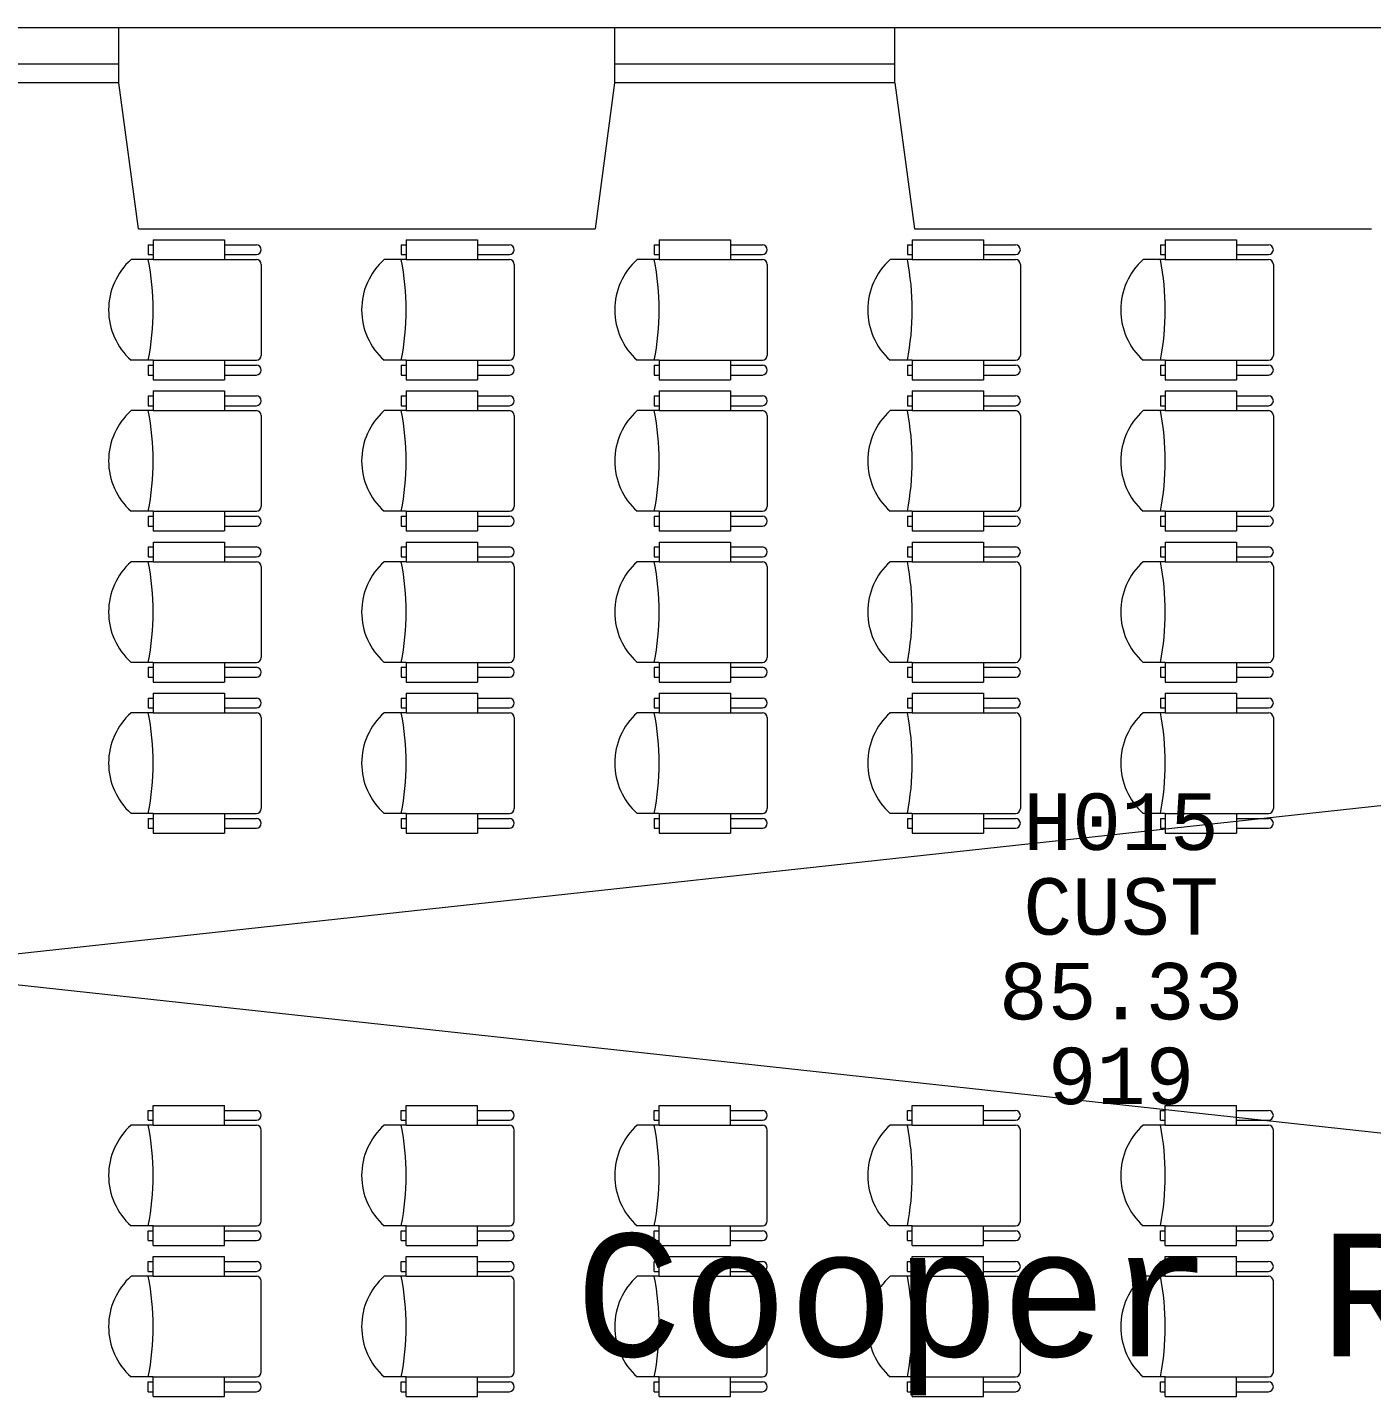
# Model space of a CAD drawing. Extents: x 0 to 84000, y 0 to 59400.
# Drawn here: x 25644 to 31116, y 37863 to 43437 of the extents above; entities that cross this region are included whole.
import ezdxf
from ezdxf.enums import TextEntityAlignment as Align

# ---------------------------------------------------------------- set-up
doc = ezdxf.new("R2010")
doc.units = 0
doc.header["$MEASUREMENT"] = 0
doc.layers.get('0').update_dxf_attribs({"linetype": 'CONTINUOUS', "lineweight": 0})
for name, color, linetype, lineweight in [('001BUILDING', 7, 'CONTINUOUS', 0), ('725furniture', 4, 'CONTINUOUS', 0), ('RM$TXT', 7, 'CONTINUOUS', 0)]:
    doc.layers.add(name, color=color, linetype=linetype, lineweight=lineweight)
doc.styles.add('MONOTXT', font='monotxt.shx')

# ---------------------------------------------------------------- blocks, each defined once
blk = doc.blocks.new('justhh00furn')
at = {"layer": '725furniture', "linetype": 'ByBlock', "lineweight": 0}
for p, q in [((15046.5, 15062.2), (15046.5, 14982.2)), ((15046.5, 15062.2), (15336.5, 15062.2)), ((15336.5, 15062.2), (15336.5, 14982.2)), ((16076.5, 15062.2), (16076.5, 14982.2)), ((16076.5, 15062.2), (16366.5, 15062.2)), ((16366.5, 15062.2), (16366.5, 14982.2)), ((17106.5, 15062.2), (17106.5, 14982.2)), ((17106.5, 15062.2), (17396.5, 15062.2)), ((17396.5, 15062.2), (17396.5, 14982.2)), ((18136.5, 15062.2), (18136.5, 14982.2)), ((18136.5, 15062.2), (18426.5, 15062.2)), ((18426.5, 15062.2), (18426.5, 14982.2)), ((19166.5, 15062.2), (19166.5, 14982.2)), ((19166.5, 15062.2), (19456.5, 15062.2)), ((19456.5, 15062.2), (19456.5, 14982.2)), ((15026.5, 15042.2), (15026.5, 15002.2)), ((15026.5, 15042.2), (15046.5, 15042.2)), ((15026.5, 15002.2), (15046.5, 15002.2)), ((15336.5, 15042.2), (15466.5, 15042.2)), ((15336.5, 15002.2), (15466.5, 15002.2)), ((16056.5, 15042.2), (16056.5, 15002.2)), ((16056.5, 15042.2), (16076.5, 15042.2)), ((16056.5, 15002.2), (16076.5, 15002.2)), ((16366.5, 15042.2), (16496.5, 15042.2)), ((16366.5, 15002.2), (16496.5, 15002.2)), ((17086.5, 15042.2), (17086.5, 15002.2)), ((17086.5, 15042.2), (17106.5, 15042.2)), ((17086.5, 15002.2), (17106.5, 15002.2)), ((17396.5, 15042.2), (17526.5, 15042.2)), ((17396.5, 15002.2), (17526.5, 15002.2)), ((18116.5, 15042.2), (18116.5, 15002.2)), ((18116.5, 15042.2), (18136.5, 15042.2)), ((18116.5, 15002.2), (18136.5, 15002.2)), ((18426.5, 15042.2), (18556.5, 15042.2)), ((18426.5, 15002.2), (18556.5, 15002.2)), ((19146.5, 15042.2), (19146.5, 15002.2)), ((19146.5, 15042.2), (19166.5, 15042.2)), ((19146.5, 15002.2), (19166.5, 15002.2)), ((19456.5, 15042.2), (19586.5, 15042.2)), ((19456.5, 15002.2), (19586.5, 15002.2)), ((15046.5, 14982.2), (14956.5, 14982.2)), ((15046.5, 14982.2), (15466.5, 14982.2)), ((15486.5, 14962.2), (15486.5, 14592.2)), ((16076.5, 14982.2), (15986.5, 14982.2)), ((16076.5, 14982.2), (16496.5, 14982.2)), ((16516.5, 14962.2), (16516.5, 14592.2)), ((17106.5, 14982.2), (17016.5, 14982.2)), ((17106.5, 14982.2), (17526.5, 14982.2)), ((17546.5, 14962.2), (17546.5, 14592.2)), ((18136.5, 14982.2), (18046.5, 14982.2)), ((18136.5, 14982.2), (18556.5, 14982.2)), ((18576.5, 14962.2), (18576.5, 14592.2)), ((19166.5, 14982.2), (19076.5, 14982.2)), ((19166.5, 14982.2), (19586.5, 14982.2)), ((19606.5, 14962.2), (19606.5, 14592.2)), ((15046.5, 14572.2), (14956.5, 14572.2)), ((15026.5, 14552.2), (15026.5, 14512.2)), ((15026.5, 14552.2), (15046.5, 14552.2)), ((15046.5, 14572.2), (15046.5, 14492.2)), ((15046.5, 14572.2), (15466.5, 14572.2)), ((15336.5, 14572.2), (15336.5, 14492.2)), ((15336.5, 14552.2), (15466.5, 14552.2)), ((16076.5, 14572.2), (15986.5, 14572.2)), ((16056.5, 14552.2), (16056.5, 14512.2)), ((16056.5, 14552.2), (16076.5, 14552.2)), ((16076.5, 14572.2), (16076.5, 14492.2)), ((16076.5, 14572.2), (16496.5, 14572.2)), ((16366.5, 14572.2), (16366.5, 14492.2)), ((16366.5, 14552.2), (16496.5, 14552.2)), ((17106.5, 14572.2), (17016.5, 14572.2)), ((17086.5, 14552.2), (17086.5, 14512.2)), ((17086.5, 14552.2), (17106.5, 14552.2)), ((17106.5, 14572.2), (17106.5, 14492.2)), ((17106.5, 14572.2), (17526.5, 14572.2)), ((17396.5, 14572.2), (17396.5, 14492.2)), ((17396.5, 14552.2), (17526.5, 14552.2)), ((18136.5, 14572.2), (18046.5, 14572.2)), ((18116.5, 14552.2), (18116.5, 14512.2)), ((18116.5, 14552.2), (18136.5, 14552.2)), ((18136.5, 14572.2), (18136.5, 14492.2)), ((18136.5, 14572.2), (18556.5, 14572.2)), ((18426.5, 14572.2), (18426.5, 14492.2)), ((18426.5, 14552.2), (18556.5, 14552.2)), ((19166.5, 14572.2), (19076.5, 14572.2)), ((19146.5, 14552.2), (19146.5, 14512.2)), ((19146.5, 14552.2), (19166.5, 14552.2)), ((19166.5, 14572.2), (19166.5, 14492.2)), ((19166.5, 14572.2), (19586.5, 14572.2)), ((19456.5, 14572.2), (19456.5, 14492.2)), ((19456.5, 14552.2), (19586.5, 14552.2)), ((15026.5, 14512.2), (15046.5, 14512.2)), ((15336.5, 14512.2), (15466.5, 14512.2)), ((16056.5, 14512.2), (16076.5, 14512.2)), ((16366.5, 14512.2), (16496.5, 14512.2)), ((17086.5, 14512.2), (17106.5, 14512.2)), ((17396.5, 14512.2), (17526.5, 14512.2)), ((18116.5, 14512.2), (18136.5, 14512.2)), ((18426.5, 14512.2), (18556.5, 14512.2)), ((19146.5, 14512.2), (19166.5, 14512.2)), ((19456.5, 14512.2), (19586.5, 14512.2)), ((15046.5, 14492.2), (15336.5, 14492.2)), ((15046.5, 14447.2), (15046.5, 14367.2)), ((15046.5, 14447.2), (15336.5, 14447.2)), ((15336.5, 14447.2), (15336.5, 14367.2)), ((16076.5, 14492.2), (16366.5, 14492.2)), ((16076.5, 14447.2), (16076.5, 14367.2)), ((16076.5, 14447.2), (16366.5, 14447.2)), ((16366.5, 14447.2), (16366.5, 14367.2)), ((17106.5, 14492.2), (17396.5, 14492.2)), ((17106.5, 14447.2), (17106.5, 14367.2)), ((17106.5, 14447.2), (17396.5, 14447.2)), ((17396.5, 14447.2), (17396.5, 14367.2)), ((18136.5, 14492.2), (18426.5, 14492.2)), ((18136.5, 14447.2), (18136.5, 14367.2)), ((18136.5, 14447.2), (18426.5, 14447.2)), ((18426.5, 14447.2), (18426.5, 14367.2)), ((19166.5, 14492.2), (19456.5, 14492.2)), ((19166.5, 14447.2), (19166.5, 14367.2)), ((19166.5, 14447.2), (19456.5, 14447.2)), ((19456.5, 14447.2), (19456.5, 14367.2)), ((15026.5, 14427.2), (15026.5, 14387.2)), ((15026.5, 14427.2), (15046.5, 14427.2)), ((15026.5, 14387.2), (15046.5, 14387.2)), ((15336.5, 14427.2), (15466.5, 14427.2)), ((15336.5, 14387.2), (15466.5, 14387.2)), ((16056.5, 14427.2), (16056.5, 14387.2)), ((16056.5, 14427.2), (16076.5, 14427.2)), ((16056.5, 14387.2), (16076.5, 14387.2)), ((16366.5, 14427.2), (16496.5, 14427.2)), ((16366.5, 14387.2), (16496.5, 14387.2)), ((17086.5, 14427.2), (17086.5, 14387.2)), ((17086.5, 14427.2), (17106.5, 14427.2)), ((17086.5, 14387.2), (17106.5, 14387.2)), ((17396.5, 14427.2), (17526.5, 14427.2)), ((17396.5, 14387.2), (17526.5, 14387.2)), ((18116.5, 14427.2), (18116.5, 14387.2)), ((18116.5, 14427.2), (18136.5, 14427.2)), ((18116.5, 14387.2), (18136.5, 14387.2)), ((18426.5, 14427.2), (18556.5, 14427.2)), ((18426.5, 14387.2), (18556.5, 14387.2)), ((19146.5, 14427.2), (19146.5, 14387.2)), ((19146.5, 14427.2), (19166.5, 14427.2)), ((19146.5, 14387.2), (19166.5, 14387.2)), ((19456.5, 14427.2), (19586.5, 14427.2)), ((19456.5, 14387.2), (19586.5, 14387.2)), ((15046.5, 14367.2), (14956.5, 14367.2)), ((15046.5, 14367.2), (15466.5, 14367.2)), ((15486.5, 14347.2), (15486.5, 13977.2)), ((16076.5, 14367.2), (15986.5, 14367.2)), ((16076.5, 14367.2), (16496.5, 14367.2)), ((16516.5, 14347.2), (16516.5, 13977.2)), ((17106.5, 14367.2), (17016.5, 14367.2)), ((17106.5, 14367.2), (17526.5, 14367.2)), ((17546.5, 14347.2), (17546.5, 13977.2)), ((18136.5, 14367.2), (18046.5, 14367.2)), ((18136.5, 14367.2), (18556.5, 14367.2)), ((18576.5, 14347.2), (18576.5, 13977.2)), ((19166.5, 14367.2), (19076.5, 14367.2)), ((19166.5, 14367.2), (19586.5, 14367.2)), ((19606.5, 14347.2), (19606.5, 13977.2)), ((15046.5, 13957.2), (14956.5, 13957.2)), ((15026.5, 13937.2), (15026.5, 13897.2)), ((15026.5, 13937.2), (15046.5, 13937.2)), ((15046.5, 13957.2), (15046.5, 13877.2)), ((15046.5, 13957.2), (15466.5, 13957.2)), ((15336.5, 13957.2), (15336.5, 13877.2)), ((15336.5, 13937.2), (15466.5, 13937.2)), ((16076.5, 13957.2), (15986.5, 13957.2)), ((16056.5, 13937.2), (16056.5, 13897.2)), ((16056.5, 13937.2), (16076.5, 13937.2)), ((16076.5, 13957.2), (16076.5, 13877.2)), ((16076.5, 13957.2), (16496.5, 13957.2)), ((16366.5, 13957.2), (16366.5, 13877.2)), ((16366.5, 13937.2), (16496.5, 13937.2)), ((17106.5, 13957.2), (17016.5, 13957.2)), ((17086.5, 13937.2), (17086.5, 13897.2)), ((17086.5, 13937.2), (17106.5, 13937.2)), ((17106.5, 13957.2), (17106.5, 13877.2)), ((17106.5, 13957.2), (17526.5, 13957.2)), ((17396.5, 13957.2), (17396.5, 13877.2)), ((17396.5, 13937.2), (17526.5, 13937.2)), ((18136.5, 13957.2), (18046.5, 13957.2)), ((18116.5, 13937.2), (18116.5, 13897.2)), ((18116.5, 13937.2), (18136.5, 13937.2)), ((18136.5, 13957.2), (18136.5, 13877.2)), ((18136.5, 13957.2), (18556.5, 13957.2)), ((18426.5, 13957.2), (18426.5, 13877.2)), ((18426.5, 13937.2), (18556.5, 13937.2)), ((19166.5, 13957.2), (19076.5, 13957.2)), ((19146.5, 13937.2), (19146.5, 13897.2)), ((19146.5, 13937.2), (19166.5, 13937.2)), ((19166.5, 13957.2), (19166.5, 13877.2)), ((19166.5, 13957.2), (19586.5, 13957.2)), ((19456.5, 13957.2), (19456.5, 13877.2)), ((19456.5, 13937.2), (19586.5, 13937.2)), ((15026.5, 13897.2), (15046.5, 13897.2)), ((15336.5, 13897.2), (15466.5, 13897.2)), ((16056.5, 13897.2), (16076.5, 13897.2)), ((16366.5, 13897.2), (16496.5, 13897.2)), ((17086.5, 13897.2), (17106.5, 13897.2)), ((17396.5, 13897.2), (17526.5, 13897.2)), ((18116.5, 13897.2), (18136.5, 13897.2)), ((18426.5, 13897.2), (18556.5, 13897.2)), ((19146.5, 13897.2), (19166.5, 13897.2)), ((19456.5, 13897.2), (19586.5, 13897.2)), ((15046.5, 13877.2), (15336.5, 13877.2)), ((15046.5, 13832.2), (15046.5, 13752.2)), ((15046.5, 13832.2), (15336.5, 13832.2)), ((15336.5, 13832.2), (15336.5, 13752.2)), ((16076.5, 13877.2), (16366.5, 13877.2)), ((16076.5, 13832.2), (16076.5, 13752.2)), ((16076.5, 13832.2), (16366.5, 13832.2)), ((16366.5, 13832.2), (16366.5, 13752.2)), ((17106.5, 13877.2), (17396.5, 13877.2)), ((17106.5, 13832.2), (17106.5, 13752.2)), ((17106.5, 13832.2), (17396.5, 13832.2)), ((17396.5, 13832.2), (17396.5, 13752.2)), ((18136.5, 13877.2), (18426.5, 13877.2)), ((18136.5, 13832.2), (18136.5, 13752.2)), ((18136.5, 13832.2), (18426.5, 13832.2)), ((18426.5, 13832.2), (18426.5, 13752.2)), ((19166.5, 13877.2), (19456.5, 13877.2)), ((19166.5, 13832.2), (19166.5, 13752.2)), ((19166.5, 13832.2), (19456.5, 13832.2)), ((19456.5, 13832.2), (19456.5, 13752.2)), ((15026.5, 13812.2), (15026.5, 13772.2)), ((15026.5, 13812.2), (15046.5, 13812.2)), ((15026.5, 13772.2), (15046.5, 13772.2)), ((15336.5, 13812.2), (15466.5, 13812.2)), ((15336.5, 13772.2), (15466.5, 13772.2)), ((16056.5, 13812.2), (16056.5, 13772.2)), ((16056.5, 13812.2), (16076.5, 13812.2)), ((16056.5, 13772.2), (16076.5, 13772.2)), ((16366.5, 13812.2), (16496.5, 13812.2)), ((16366.5, 13772.2), (16496.5, 13772.2)), ((17086.5, 13812.2), (17086.5, 13772.2)), ((17086.5, 13812.2), (17106.5, 13812.2)), ((17086.5, 13772.2), (17106.5, 13772.2)), ((17396.5, 13812.2), (17526.5, 13812.2)), ((17396.5, 13772.2), (17526.5, 13772.2)), ((18116.5, 13812.2), (18116.5, 13772.2)), ((18116.5, 13812.2), (18136.5, 13812.2)), ((18116.5, 13772.2), (18136.5, 13772.2)), ((18426.5, 13812.2), (18556.5, 13812.2)), ((18426.5, 13772.2), (18556.5, 13772.2)), ((19146.5, 13812.2), (19146.5, 13772.2)), ((19146.5, 13812.2), (19166.5, 13812.2)), ((19146.5, 13772.2), (19166.5, 13772.2)), ((19456.5, 13812.2), (19586.5, 13812.2)), ((19456.5, 13772.2), (19586.5, 13772.2)), ((15046.5, 13752.2), (14956.5, 13752.2)), ((15046.5, 13752.2), (15466.5, 13752.2)), ((15486.5, 13732.2), (15486.5, 13362.2)), ((16076.5, 13752.2), (15986.5, 13752.2)), ((16076.5, 13752.2), (16496.5, 13752.2)), ((16516.5, 13732.2), (16516.5, 13362.2)), ((17106.5, 13752.2), (17016.5, 13752.2)), ((17106.5, 13752.2), (17526.5, 13752.2)), ((17546.5, 13732.2), (17546.5, 13362.2)), ((18136.5, 13752.2), (18046.5, 13752.2)), ((18136.5, 13752.2), (18556.5, 13752.2)), ((18576.5, 13732.2), (18576.5, 13362.2)), ((19166.5, 13752.2), (19076.5, 13752.2)), ((19166.5, 13752.2), (19586.5, 13752.2)), ((19606.5, 13732.2), (19606.5, 13362.2)), ((15046.5, 13342.2), (14956.5, 13342.2)), ((15046.5, 13342.2), (15046.5, 13262.2)), ((15046.5, 13342.2), (15466.5, 13342.2)), ((15336.5, 13342.2), (15336.5, 13262.2)), ((16076.5, 13342.2), (15986.5, 13342.2)), ((16076.5, 13342.2), (16076.5, 13262.2)), ((16076.5, 13342.2), (16496.5, 13342.2)), ((16366.5, 13342.2), (16366.5, 13262.2)), ((17106.5, 13342.2), (17016.5, 13342.2)), ((17106.5, 13342.2), (17106.5, 13262.2)), ((17106.5, 13342.2), (17526.5, 13342.2)), ((17396.5, 13342.2), (17396.5, 13262.2)), ((18136.5, 13342.2), (18046.5, 13342.2)), ((18136.5, 13342.2), (18136.5, 13262.2)), ((18136.5, 13342.2), (18556.5, 13342.2)), ((18426.5, 13342.2), (18426.5, 13262.2)), ((19166.5, 13342.2), (19076.5, 13342.2)), ((19166.5, 13342.2), (19166.5, 13262.2)), ((19166.5, 13342.2), (19586.5, 13342.2)), ((19456.5, 13342.2), (19456.5, 13262.2)), ((15026.5, 13322.2), (15026.5, 13282.2)), ((15026.5, 13322.2), (15046.5, 13322.2)), ((15026.5, 13282.2), (15046.5, 13282.2)), ((15336.5, 13322.2), (15466.5, 13322.2)), ((15336.5, 13282.2), (15466.5, 13282.2)), ((16056.5, 13322.2), (16056.5, 13282.2)), ((16056.5, 13322.2), (16076.5, 13322.2)), ((16056.5, 13282.2), (16076.5, 13282.2)), ((16366.5, 13322.2), (16496.5, 13322.2)), ((16366.5, 13282.2), (16496.5, 13282.2)), ((17086.5, 13322.2), (17086.5, 13282.2)), ((17086.5, 13322.2), (17106.5, 13322.2)), ((17086.5, 13282.2), (17106.5, 13282.2)), ((17396.5, 13322.2), (17526.5, 13322.2)), ((17396.5, 13282.2), (17526.5, 13282.2)), ((18116.5, 13322.2), (18116.5, 13282.2)), ((18116.5, 13322.2), (18136.5, 13322.2)), ((18116.5, 13282.2), (18136.5, 13282.2)), ((18426.5, 13322.2), (18556.5, 13322.2)), ((18426.5, 13282.2), (18556.5, 13282.2)), ((19146.5, 13322.2), (19146.5, 13282.2)), ((19146.5, 13322.2), (19166.5, 13322.2)), ((19146.5, 13282.2), (19166.5, 13282.2)), ((19456.5, 13322.2), (19586.5, 13322.2)), ((19456.5, 13282.2), (19586.5, 13282.2)), ((15046.5, 13262.2), (15336.5, 13262.2)), ((15046.5, 13217.2), (15046.5, 13137.2)), ((15046.5, 13217.2), (15336.5, 13217.2)), ((15336.5, 13217.2), (15336.5, 13137.2)), ((16076.5, 13262.2), (16366.5, 13262.2)), ((16076.5, 13217.2), (16076.5, 13137.2)), ((16076.5, 13217.2), (16366.5, 13217.2)), ((16366.5, 13217.2), (16366.5, 13137.2)), ((17106.5, 13262.2), (17396.5, 13262.2)), ((17106.5, 13217.2), (17106.5, 13137.2)), ((17106.5, 13217.2), (17396.5, 13217.2)), ((17396.5, 13217.2), (17396.5, 13137.2)), ((18136.5, 13262.2), (18426.5, 13262.2)), ((18136.5, 13217.2), (18136.5, 13137.2)), ((18136.5, 13217.2), (18426.5, 13217.2)), ((18426.5, 13217.2), (18426.5, 13137.2)), ((19166.5, 13262.2), (19456.5, 13262.2)), ((19166.5, 13217.2), (19166.5, 13137.2)), ((19166.5, 13217.2), (19456.5, 13217.2)), ((19456.5, 13217.2), (19456.5, 13137.2)), ((15026.5, 13197.2), (15026.5, 13157.2)), ((15026.5, 13197.2), (15046.5, 13197.2)), ((15026.5, 13157.2), (15046.5, 13157.2)), ((15336.5, 13197.2), (15466.5, 13197.2)), ((15336.5, 13157.2), (15466.5, 13157.2)), ((16056.5, 13197.2), (16056.5, 13157.2)), ((16056.5, 13197.2), (16076.5, 13197.2)), ((16056.5, 13157.2), (16076.5, 13157.2)), ((16366.5, 13197.2), (16496.5, 13197.2)), ((16366.5, 13157.2), (16496.5, 13157.2)), ((17086.5, 13197.2), (17086.5, 13157.2)), ((17086.5, 13197.2), (17106.5, 13197.2)), ((17086.5, 13157.2), (17106.5, 13157.2)), ((17396.5, 13197.2), (17526.5, 13197.2)), ((17396.5, 13157.2), (17526.5, 13157.2)), ((18116.5, 13197.2), (18116.5, 13157.2)), ((18116.5, 13197.2), (18136.5, 13197.2)), ((18116.5, 13157.2), (18136.5, 13157.2)), ((18426.5, 13197.2), (18556.5, 13197.2)), ((18426.5, 13157.2), (18556.5, 13157.2)), ((19146.5, 13197.2), (19146.5, 13157.2)), ((19146.5, 13197.2), (19166.5, 13197.2)), ((19146.5, 13157.2), (19166.5, 13157.2)), ((19456.5, 13197.2), (19586.5, 13197.2)), ((19456.5, 13157.2), (19586.5, 13157.2)), ((15046.5, 13137.2), (14956.5, 13137.2)), ((15046.5, 13137.2), (15466.5, 13137.2)), ((15486.5, 13117.2), (15486.5, 12747.2)), ((16076.5, 13137.2), (15986.5, 13137.2)), ((16076.5, 13137.2), (16496.5, 13137.2)), ((16516.5, 13117.2), (16516.5, 12747.2)), ((17106.5, 13137.2), (17016.5, 13137.2)), ((17106.5, 13137.2), (17526.5, 13137.2)), ((17546.5, 13117.2), (17546.5, 12747.2)), ((18136.5, 13137.2), (18046.5, 13137.2)), ((18136.5, 13137.2), (18556.5, 13137.2)), ((18576.5, 13117.2), (18576.5, 12747.2)), ((19166.5, 13137.2), (19076.5, 13137.2)), ((19166.5, 13137.2), (19586.5, 13137.2)), ((19606.5, 13117.2), (19606.5, 12747.2)), ((15046.5, 12727.2), (14956.5, 12727.2)), ((15046.5, 12727.2), (15046.5, 12647.2)), ((15046.5, 12727.2), (15466.5, 12727.2)), ((15336.5, 12727.2), (15336.5, 12647.2)), ((16076.5, 12727.2), (15986.5, 12727.2)), ((16076.5, 12727.2), (16076.5, 12647.2)), ((16076.5, 12727.2), (16496.5, 12727.2)), ((16366.5, 12727.2), (16366.5, 12647.2)), ((17106.5, 12727.2), (17016.5, 12727.2)), ((17106.5, 12727.2), (17106.5, 12647.2)), ((17106.5, 12727.2), (17526.5, 12727.2)), ((17396.5, 12727.2), (17396.5, 12647.2)), ((18136.5, 12727.2), (18046.5, 12727.2)), ((18136.5, 12727.2), (18136.5, 12647.2)), ((18136.5, 12727.2), (18556.5, 12727.2)), ((18426.5, 12727.2), (18426.5, 12647.2)), ((19166.5, 12727.2), (19076.5, 12727.2)), ((19166.5, 12727.2), (19166.5, 12647.2)), ((19166.5, 12727.2), (19586.5, 12727.2)), ((19456.5, 12727.2), (19456.5, 12647.2)), ((15026.5, 12707.2), (15026.5, 12667.2)), ((15026.5, 12707.2), (15046.5, 12707.2)), ((15026.5, 12667.2), (15046.5, 12667.2)), ((15336.5, 12707.2), (15466.5, 12707.2)), ((15336.5, 12667.2), (15466.5, 12667.2)), ((16056.5, 12707.2), (16056.5, 12667.2)), ((16056.5, 12707.2), (16076.5, 12707.2)), ((16056.5, 12667.2), (16076.5, 12667.2)), ((16366.5, 12707.2), (16496.5, 12707.2)), ((16366.5, 12667.2), (16496.5, 12667.2)), ((17086.5, 12707.2), (17086.5, 12667.2)), ((17086.5, 12707.2), (17106.5, 12707.2)), ((17086.5, 12667.2), (17106.5, 12667.2)), ((17396.5, 12707.2), (17526.5, 12707.2)), ((17396.5, 12667.2), (17526.5, 12667.2)), ((18116.5, 12707.2), (18116.5, 12667.2)), ((18116.5, 12707.2), (18136.5, 12707.2)), ((18116.5, 12667.2), (18136.5, 12667.2)), ((18426.5, 12707.2), (18556.5, 12707.2)), ((18426.5, 12667.2), (18556.5, 12667.2)), ((19146.5, 12707.2), (19146.5, 12667.2)), ((19146.5, 12707.2), (19166.5, 12707.2)), ((19146.5, 12667.2), (19166.5, 12667.2)), ((19456.5, 12707.2), (19586.5, 12707.2)), ((19456.5, 12667.2), (19586.5, 12667.2)), ((15046.5, 12647.2), (15336.5, 12647.2)), ((16076.5, 12647.2), (16366.5, 12647.2)), ((17106.5, 12647.2), (17396.5, 12647.2)), ((18136.5, 12647.2), (18426.5, 12647.2)), ((19166.5, 12647.2), (19456.5, 12647.2)), ((15026.5, 11478.1), (15026.5, 11518.1)), ((15026.5, 11518.1), (15046.5, 11518.1)), ((15046.5, 11458.1), (15046.5, 11538.1)), ((15046.5, 11538.1), (15336.5, 11538.1)), ((15336.5, 11458.1), (15336.5, 11538.1)), ((15336.5, 11518.1), (15466.5, 11518.1)), ((16056.5, 11478.1), (16056.5, 11518.1)), ((16056.5, 11518.1), (16076.5, 11518.1)), ((16076.5, 11458.1), (16076.5, 11538.1)), ((16076.5, 11538.1), (16366.5, 11538.1)), ((16366.5, 11458.1), (16366.5, 11538.1)), ((16366.5, 11518.1), (16496.5, 11518.1)), ((17086.5, 11478.1), (17086.5, 11518.1)), ((17086.5, 11518.1), (17106.5, 11518.1)), ((17106.5, 11458.1), (17106.5, 11538.1)), ((17106.5, 11538.1), (17396.5, 11538.1)), ((17396.5, 11458.1), (17396.5, 11538.1)), ((17396.5, 11518.1), (17526.5, 11518.1)), ((18116.5, 11478.1), (18116.5, 11518.1)), ((18116.5, 11518.1), (18136.5, 11518.1)), ((18136.5, 11458.1), (18136.5, 11538.1)), ((18136.5, 11538.1), (18426.5, 11538.1)), ((18426.5, 11458.1), (18426.5, 11538.1)), ((18426.5, 11518.1), (18556.5, 11518.1)), ((19146.5, 11478.1), (19146.5, 11518.1)), ((19146.5, 11518.1), (19166.5, 11518.1)), ((19166.5, 11458.1), (19166.5, 11538.1)), ((19166.5, 11538.1), (19456.5, 11538.1)), ((19456.5, 11458.1), (19456.5, 11538.1)), ((19456.5, 11518.1), (19586.5, 11518.1)), ((15046.5, 11458.1), (14956.5, 11458.1)), ((15026.5, 11478.1), (15046.5, 11478.1)), ((15046.5, 11458.1), (15466.5, 11458.1)), ((15336.5, 11478.1), (15466.5, 11478.1)), ((15486.5, 11068.1), (15486.5, 11438.1)), ((16076.5, 11458.1), (15986.5, 11458.1)), ((16056.5, 11478.1), (16076.5, 11478.1)), ((16076.5, 11458.1), (16496.5, 11458.1)), ((16366.5, 11478.1), (16496.5, 11478.1)), ((16516.5, 11068.1), (16516.5, 11438.1)), ((17106.5, 11458.1), (17016.5, 11458.1)), ((17086.5, 11478.1), (17106.5, 11478.1)), ((17106.5, 11458.1), (17526.5, 11458.1)), ((17396.5, 11478.1), (17526.5, 11478.1)), ((17546.5, 11068.1), (17546.5, 11438.1)), ((18136.5, 11458.1), (18046.5, 11458.1)), ((18116.5, 11478.1), (18136.5, 11478.1)), ((18136.5, 11458.1), (18556.5, 11458.1)), ((18426.5, 11478.1), (18556.5, 11478.1)), ((18576.5, 11068.1), (18576.5, 11438.1)), ((19166.5, 11458.1), (19076.5, 11458.1)), ((19146.5, 11478.1), (19166.5, 11478.1)), ((19166.5, 11458.1), (19586.5, 11458.1)), ((19456.5, 11478.1), (19586.5, 11478.1)), ((19606.5, 11068.1), (19606.5, 11438.1)), ((15046.5, 11048.1), (14956.5, 11048.1)), ((15046.5, 10968.1), (15046.5, 11048.1)), ((15046.5, 11048.1), (15466.5, 11048.1)), ((15336.5, 10968.1), (15336.5, 11048.1)), ((16076.5, 11048.1), (15986.5, 11048.1)), ((16076.5, 10968.1), (16076.5, 11048.1)), ((16076.5, 11048.1), (16496.5, 11048.1)), ((16366.5, 10968.1), (16366.5, 11048.1)), ((17106.5, 11048.1), (17016.5, 11048.1)), ((17106.5, 10968.1), (17106.5, 11048.1)), ((17106.5, 11048.1), (17526.5, 11048.1)), ((17396.5, 10968.1), (17396.5, 11048.1)), ((18136.5, 11048.1), (18046.5, 11048.1)), ((18136.5, 10968.1), (18136.5, 11048.1)), ((18136.5, 11048.1), (18556.5, 11048.1)), ((18426.5, 10968.1), (18426.5, 11048.1)), ((19166.5, 11048.1), (19076.5, 11048.1)), ((19166.5, 10968.1), (19166.5, 11048.1)), ((19166.5, 11048.1), (19586.5, 11048.1)), ((19456.5, 10968.1), (19456.5, 11048.1)), ((15026.5, 10988.1), (15026.5, 11028.1)), ((15026.5, 11028.1), (15046.5, 11028.1)), ((15026.5, 10988.1), (15046.5, 10988.1)), ((15336.5, 11028.1), (15466.5, 11028.1)), ((15336.5, 10988.1), (15466.5, 10988.1)), ((16056.5, 10988.1), (16056.5, 11028.1)), ((16056.5, 11028.1), (16076.5, 11028.1)), ((16056.5, 10988.1), (16076.5, 10988.1)), ((16366.5, 11028.1), (16496.5, 11028.1)), ((16366.5, 10988.1), (16496.5, 10988.1)), ((17086.5, 10988.1), (17086.5, 11028.1)), ((17086.5, 11028.1), (17106.5, 11028.1)), ((17086.5, 10988.1), (17106.5, 10988.1)), ((17396.5, 11028.1), (17526.5, 11028.1)), ((17396.5, 10988.1), (17526.5, 10988.1)), ((18116.5, 10988.1), (18116.5, 11028.1)), ((18116.5, 11028.1), (18136.5, 11028.1)), ((18116.5, 10988.1), (18136.5, 10988.1)), ((18426.5, 11028.1), (18556.5, 11028.1)), ((18426.5, 10988.1), (18556.5, 10988.1)), ((19146.5, 10988.1), (19146.5, 11028.1)), ((19146.5, 11028.1), (19166.5, 11028.1)), ((19146.5, 10988.1), (19166.5, 10988.1)), ((19456.5, 11028.1), (19586.5, 11028.1)), ((19456.5, 10988.1), (19586.5, 10988.1)), ((15046.5, 10968.1), (15336.5, 10968.1)), ((16076.5, 10968.1), (16366.5, 10968.1)), ((17106.5, 10968.1), (17396.5, 10968.1)), ((18136.5, 10968.1), (18426.5, 10968.1)), ((19166.5, 10968.1), (19456.5, 10968.1)), ((15026.5, 10863.1), (15026.5, 10903.1)), ((15026.5, 10903.1), (15046.5, 10903.1)), ((15046.5, 10843.1), (15046.5, 10923.1)), ((15046.5, 10923.1), (15336.5, 10923.1)), ((15336.5, 10843.1), (15336.5, 10923.1)), ((15336.5, 10903.1), (15466.5, 10903.1)), ((16056.5, 10863.1), (16056.5, 10903.1)), ((16056.5, 10903.1), (16076.5, 10903.1)), ((16076.5, 10843.1), (16076.5, 10923.1)), ((16076.5, 10923.1), (16366.5, 10923.1)), ((16366.5, 10843.1), (16366.5, 10923.1)), ((16366.5, 10903.1), (16496.5, 10903.1)), ((17086.5, 10863.1), (17086.5, 10903.1)), ((17086.5, 10903.1), (17106.5, 10903.1)), ((17106.5, 10843.1), (17106.5, 10923.1)), ((17106.5, 10923.1), (17396.5, 10923.1)), ((17396.5, 10843.1), (17396.5, 10923.1)), ((17396.5, 10903.1), (17526.5, 10903.1)), ((18116.5, 10863.1), (18116.5, 10903.1)), ((18116.5, 10903.1), (18136.5, 10903.1)), ((18136.5, 10843.1), (18136.5, 10923.1)), ((18136.5, 10923.1), (18426.5, 10923.1)), ((18426.5, 10843.1), (18426.5, 10923.1)), ((18426.5, 10903.1), (18556.5, 10903.1)), ((19146.5, 10863.1), (19146.5, 10903.1)), ((19146.5, 10903.1), (19166.5, 10903.1)), ((19166.5, 10843.1), (19166.5, 10923.1)), ((19166.5, 10923.1), (19456.5, 10923.1)), ((19456.5, 10843.1), (19456.5, 10923.1)), ((19456.5, 10903.1), (19586.5, 10903.1)), ((15046.5, 10843.1), (14956.5, 10843.1)), ((15026.5, 10863.1), (15046.5, 10863.1)), ((15046.5, 10843.1), (15466.5, 10843.1)), ((15336.5, 10863.1), (15466.5, 10863.1)), ((15486.5, 10453.1), (15486.5, 10823.1)), ((16076.5, 10843.1), (15986.5, 10843.1)), ((16056.5, 10863.1), (16076.5, 10863.1)), ((16076.5, 10843.1), (16496.5, 10843.1)), ((16366.5, 10863.1), (16496.5, 10863.1)), ((16516.5, 10453.1), (16516.5, 10823.1)), ((17106.5, 10843.1), (17016.5, 10843.1)), ((17086.5, 10863.1), (17106.5, 10863.1)), ((17106.5, 10843.1), (17526.5, 10843.1)), ((17396.5, 10863.1), (17526.5, 10863.1)), ((17546.5, 10453.1), (17546.5, 10823.1)), ((18136.5, 10843.1), (18046.5, 10843.1)), ((18116.5, 10863.1), (18136.5, 10863.1)), ((18136.5, 10843.1), (18556.5, 10843.1)), ((18426.5, 10863.1), (18556.5, 10863.1)), ((18576.5, 10453.1), (18576.5, 10823.1)), ((19166.5, 10843.1), (19076.5, 10843.1)), ((19146.5, 10863.1), (19166.5, 10863.1)), ((19166.5, 10843.1), (19586.5, 10843.1)), ((19456.5, 10863.1), (19586.5, 10863.1)), ((19606.5, 10453.1), (19606.5, 10823.1)), ((15046.5, 10433.1), (14956.5, 10433.1)), ((15046.5, 10353.1), (15046.5, 10433.1)), ((15046.5, 10433.1), (15466.5, 10433.1)), ((15336.5, 10353.1), (15336.5, 10433.1)), ((16076.5, 10433.1), (15986.5, 10433.1)), ((16076.5, 10353.1), (16076.5, 10433.1)), ((16076.5, 10433.1), (16496.5, 10433.1)), ((16366.5, 10353.1), (16366.5, 10433.1)), ((17106.5, 10433.1), (17016.5, 10433.1)), ((17106.5, 10353.1), (17106.5, 10433.1)), ((17106.5, 10433.1), (17526.5, 10433.1)), ((17396.5, 10353.1), (17396.5, 10433.1)), ((18136.5, 10433.1), (18046.5, 10433.1)), ((18136.5, 10353.1), (18136.5, 10433.1)), ((18136.5, 10433.1), (18556.5, 10433.1)), ((18426.5, 10353.1), (18426.5, 10433.1)), ((19166.5, 10433.1), (19076.5, 10433.1)), ((19166.5, 10353.1), (19166.5, 10433.1)), ((19166.5, 10433.1), (19586.5, 10433.1)), ((19456.5, 10353.1), (19456.5, 10433.1)), ((15026.5, 10373.1), (15026.5, 10413.1)), ((15026.5, 10413.1), (15046.5, 10413.1)), ((15026.5, 10373.1), (15046.5, 10373.1)), ((15336.5, 10413.1), (15466.5, 10413.1)), ((15336.5, 10373.1), (15466.5, 10373.1)), ((16056.5, 10373.1), (16056.5, 10413.1)), ((16056.5, 10413.1), (16076.5, 10413.1)), ((16056.5, 10373.1), (16076.5, 10373.1)), ((16366.5, 10413.1), (16496.5, 10413.1)), ((16366.5, 10373.1), (16496.5, 10373.1)), ((17086.5, 10373.1), (17086.5, 10413.1)), ((17086.5, 10413.1), (17106.5, 10413.1)), ((17086.5, 10373.1), (17106.5, 10373.1)), ((17396.5, 10413.1), (17526.5, 10413.1)), ((17396.5, 10373.1), (17526.5, 10373.1)), ((18116.5, 10373.1), (18116.5, 10413.1)), ((18116.5, 10413.1), (18136.5, 10413.1)), ((18116.5, 10373.1), (18136.5, 10373.1)), ((18426.5, 10413.1), (18556.5, 10413.1)), ((18426.5, 10373.1), (18556.5, 10373.1)), ((19146.5, 10373.1), (19146.5, 10413.1)), ((19146.5, 10413.1), (19166.5, 10413.1)), ((19146.5, 10373.1), (19166.5, 10373.1)), ((19456.5, 10413.1), (19586.5, 10413.1)), ((19456.5, 10373.1), (19586.5, 10373.1)), ((15046.5, 10353.1), (15336.5, 10353.1)), ((16076.5, 10353.1), (16366.5, 10353.1)), ((17106.5, 10353.1), (17396.5, 10353.1)), ((18136.5, 10353.1), (18426.5, 10353.1)), ((19166.5, 10353.1), (19456.5, 10353.1))]:
    blk.add_line(p, q, dxfattribs=at)
for centre, radius, start, end in [((15466.5, 15022.2), 20, 0, 90), ((15466.5, 15022.2), 20, 270, 0), ((16496.5, 15022.2), 20, 0, 90), ((16496.5, 15022.2), 20, 270, 0), ((17526.5, 15022.2), 20, 0, 90), ((17526.5, 15022.2), 20, 270, 0), ((18556.5, 15022.2), 20, 0, 90), ((18556.5, 15022.2), 20, 270, 0), ((19586.5, 15022.2), 20, 0, 90), ((19586.5, 15022.2), 20, 270, 0), ((15140.9, 14777.2), 275.7, 131.9643, 228.0357), ((13985.9, 14777.2), 1060.6, 348.8556, 11.1444), ((15466.5, 14962.2), 20, 0, 90), ((16170.9, 14777.2), 275.7, 131.9643, 228.0357), ((15015.9, 14777.2), 1060.6, 348.8556, 11.1444), ((16496.5, 14962.2), 20, 0, 90), ((17200.9, 14777.2), 275.7, 131.9643, 228.0357), ((16045.9, 14777.2), 1060.6, 348.8556, 11.1444), ((17526.5, 14962.2), 20, 0, 90), ((18230.9, 14777.2), 275.7, 131.9643, 228.0357), ((17075.9, 14777.2), 1060.6, 348.8556, 11.1444), ((18556.5, 14962.2), 20, 0, 90), ((19260.9, 14777.2), 275.7, 131.9643, 228.0357), ((18105.9, 14777.2), 1060.6, 348.8556, 11.1444), ((19586.5, 14962.2), 20, 0, 90), ((15466.5, 14592.2), 20, 270, 0), ((15466.5, 14532.2), 20, 0, 90), ((16496.5, 14592.2), 20, 270, 0), ((16496.5, 14532.2), 20, 0, 90), ((17526.5, 14592.2), 20, 270, 0), ((17526.5, 14532.2), 20, 0, 90), ((18556.5, 14592.2), 20, 270, 0), ((18556.5, 14532.2), 20, 0, 90), ((19586.5, 14592.2), 20, 270, 0), ((19586.5, 14532.2), 20, 0, 90), ((15466.5, 14532.2), 20, 270, 0), ((16496.5, 14532.2), 20, 270, 0), ((17526.5, 14532.2), 20, 270, 0), ((18556.5, 14532.2), 20, 270, 0), ((19586.5, 14532.2), 20, 270, 0), ((15466.5, 14407.2), 20, 0, 90), ((15466.5, 14407.2), 20, 270, 0), ((16496.5, 14407.2), 20, 0, 90), ((16496.5, 14407.2), 20, 270, 0), ((17526.5, 14407.2), 20, 0, 90), ((17526.5, 14407.2), 20, 270, 0), ((18556.5, 14407.2), 20, 0, 90), ((18556.5, 14407.2), 20, 270, 0), ((19586.5, 14407.2), 20, 0, 90), ((19586.5, 14407.2), 20, 270, 0), ((15140.9, 14162.2), 275.7, 131.9643, 228.0357), ((13985.9, 14162.2), 1060.6, 348.8556, 11.1444), ((15466.5, 14347.2), 20, 0, 90), ((16170.9, 14162.2), 275.7, 131.9643, 228.0357), ((15015.9, 14162.2), 1060.6, 348.8556, 11.1444), ((16496.5, 14347.2), 20, 0, 90), ((17200.9, 14162.2), 275.7, 131.9643, 228.0357), ((16045.9, 14162.2), 1060.6, 348.8556, 11.1444), ((17526.5, 14347.2), 20, 0, 90), ((18230.9, 14162.2), 275.7, 131.9643, 228.0357), ((17075.9, 14162.2), 1060.6, 348.8556, 11.1444), ((18556.5, 14347.2), 20, 0, 90), ((19260.9, 14162.2), 275.7, 131.9643, 228.0357), ((18105.9, 14162.2), 1060.6, 348.8556, 11.1444), ((19586.5, 14347.2), 20, 0, 90), ((15466.5, 13977.2), 20, 270, 0), ((15466.5, 13917.2), 20, 0, 90), ((16496.5, 13977.2), 20, 270, 0), ((16496.5, 13917.2), 20, 0, 90), ((17526.5, 13977.2), 20, 270, 0), ((17526.5, 13917.2), 20, 0, 90), ((18556.5, 13977.2), 20, 270, 0), ((18556.5, 13917.2), 20, 0, 90), ((19586.5, 13977.2), 20, 270, 0), ((19586.5, 13917.2), 20, 0, 90), ((15466.5, 13917.2), 20, 270, 0), ((16496.5, 13917.2), 20, 270, 0), ((17526.5, 13917.2), 20, 270, 0), ((18556.5, 13917.2), 20, 270, 0), ((19586.5, 13917.2), 20, 270, 0), ((15466.5, 13792.2), 20, 0, 90), ((15466.5, 13792.2), 20, 270, 0), ((16496.5, 13792.2), 20, 0, 90), ((16496.5, 13792.2), 20, 270, 0), ((17526.5, 13792.2), 20, 0, 90), ((17526.5, 13792.2), 20, 270, 0), ((18556.5, 13792.2), 20, 0, 90), ((18556.5, 13792.2), 20, 270, 0), ((19586.5, 13792.2), 20, 0, 90), ((19586.5, 13792.2), 20, 270, 0), ((15140.9, 13547.2), 275.7, 131.9643, 228.0357), ((13985.9, 13547.2), 1060.6, 348.8556, 11.1444), ((15466.5, 13732.2), 20, 0, 90), ((16170.9, 13547.2), 275.7, 131.9643, 228.0357), ((15015.9, 13547.2), 1060.6, 348.8556, 11.1444), ((16496.5, 13732.2), 20, 0, 90), ((17200.9, 13547.2), 275.7, 131.9643, 228.0357), ((16045.9, 13547.2), 1060.6, 348.8556, 11.1444), ((17526.5, 13732.2), 20, 0, 90), ((18230.9, 13547.2), 275.7, 131.9643, 228.0357), ((17075.9, 13547.2), 1060.6, 348.8556, 11.1444), ((18556.5, 13732.2), 20, 0, 90), ((19260.9, 13547.2), 275.7, 131.9643, 228.0357), ((18105.9, 13547.2), 1060.6, 348.8556, 11.1444), ((19586.5, 13732.2), 20, 0, 90), ((15466.5, 13362.2), 20, 270, 0), ((16496.5, 13362.2), 20, 270, 0), ((17526.5, 13362.2), 20, 270, 0), ((18556.5, 13362.2), 20, 270, 0), ((19586.5, 13362.2), 20, 270, 0), ((15466.5, 13302.2), 20, 0, 90), ((15466.5, 13302.2), 20, 270, 0), ((16496.5, 13302.2), 20, 0, 90), ((16496.5, 13302.2), 20, 270, 0), ((17526.5, 13302.2), 20, 0, 90), ((17526.5, 13302.2), 20, 270, 0), ((18556.5, 13302.2), 20, 0, 90), ((18556.5, 13302.2), 20, 270, 0), ((19586.5, 13302.2), 20, 0, 90), ((19586.5, 13302.2), 20, 270, 0), ((15466.5, 13177.2), 20, 0, 90), ((15466.5, 13177.2), 20, 270, 0), ((16496.5, 13177.2), 20, 0, 90), ((16496.5, 13177.2), 20, 270, 0), ((17526.5, 13177.2), 20, 0, 90), ((17526.5, 13177.2), 20, 270, 0), ((18556.5, 13177.2), 20, 0, 90), ((18556.5, 13177.2), 20, 270, 0), ((19586.5, 13177.2), 20, 0, 90), ((19586.5, 13177.2), 20, 270, 0), ((15140.9, 12932.2), 275.7, 131.9643, 228.0357), ((13985.9, 12932.2), 1060.6, 348.8556, 11.1444), ((15466.5, 13117.2), 20, 0, 90), ((16170.9, 12932.2), 275.7, 131.9643, 228.0357), ((15015.9, 12932.2), 1060.6, 348.8556, 11.1444), ((16496.5, 13117.2), 20, 0, 90), ((17200.9, 12932.2), 275.7, 131.9643, 228.0357), ((16045.9, 12932.2), 1060.6, 348.8556, 11.1444), ((17526.5, 13117.2), 20, 0, 90), ((18230.9, 12932.2), 275.7, 131.9643, 228.0357), ((17075.9, 12932.2), 1060.6, 348.8556, 11.1444), ((18556.5, 13117.2), 20, 0, 90), ((19260.9, 12932.2), 275.7, 131.9643, 228.0357), ((18105.9, 12932.2), 1060.6, 348.8556, 11.1444), ((19586.5, 13117.2), 20, 0, 90), ((15466.5, 12747.2), 20, 270, 0), ((16496.5, 12747.2), 20, 270, 0), ((17526.5, 12747.2), 20, 270, 0), ((18556.5, 12747.2), 20, 270, 0), ((19586.5, 12747.2), 20, 270, 0), ((15466.5, 12687.2), 20, 0, 90), ((15466.5, 12687.2), 20, 270, 0), ((16496.5, 12687.2), 20, 0, 90), ((16496.5, 12687.2), 20, 270, 0), ((17526.5, 12687.2), 20, 0, 90), ((17526.5, 12687.2), 20, 270, 0), ((18556.5, 12687.2), 20, 0, 90), ((18556.5, 12687.2), 20, 270, 0), ((19586.5, 12687.2), 20, 0, 90), ((19586.5, 12687.2), 20, 270, 0), ((15466.5, 11498.1), 20, 0, 90), ((15466.5, 11498.1), 20, 270, 0), ((16496.5, 11498.1), 20, 0, 90), ((16496.5, 11498.1), 20, 270, 0), ((17526.5, 11498.1), 20, 0, 90), ((17526.5, 11498.1), 20, 270, 0), ((18556.5, 11498.1), 20, 0, 90), ((18556.5, 11498.1), 20, 270, 0), ((19586.5, 11498.1), 20, 0, 90), ((19586.5, 11498.1), 20, 270, 0), ((15140.9, 11253.1), 275.7, 131.9643, 228.0357), ((13985.9, 11253.1), 1060.6, 348.8556, 11.1444), ((15466.5, 11438.1), 20, 0, 90), ((16170.9, 11253.1), 275.7, 131.9643, 228.0357), ((15015.9, 11253.1), 1060.6, 348.8556, 11.1444), ((16496.5, 11438.1), 20, 0, 90), ((17200.9, 11253.1), 275.7, 131.9643, 228.0357), ((16045.9, 11253.1), 1060.6, 348.8556, 11.1444), ((17526.5, 11438.1), 20, 0, 90), ((18230.9, 11253.1), 275.7, 131.9643, 228.0357), ((17075.9, 11253.1), 1060.6, 348.8556, 11.1444), ((18556.5, 11438.1), 20, 0, 90), ((19260.9, 11253.1), 275.7, 131.9643, 228.0357), ((18105.9, 11253.1), 1060.6, 348.8556, 11.1444), ((19586.5, 11438.1), 20, 0, 90), ((15466.5, 11068.1), 20, 270, 0), ((16496.5, 11068.1), 20, 270, 0), ((17526.5, 11068.1), 20, 270, 0), ((18556.5, 11068.1), 20, 270, 0), ((19586.5, 11068.1), 20, 270, 0), ((15466.5, 11008.1), 20, 0, 90), ((15466.5, 11008.1), 20, 270, 0), ((16496.5, 11008.1), 20, 0, 90), ((16496.5, 11008.1), 20, 270, 0), ((17526.5, 11008.1), 20, 0, 90), ((17526.5, 11008.1), 20, 270, 0), ((18556.5, 11008.1), 20, 0, 90), ((18556.5, 11008.1), 20, 270, 0), ((19586.5, 11008.1), 20, 0, 90), ((19586.5, 11008.1), 20, 270, 0), ((15466.5, 10883.1), 20, 0, 90), ((15466.5, 10883.1), 20, 270, 0), ((16496.5, 10883.1), 20, 0, 90), ((16496.5, 10883.1), 20, 270, 0), ((17526.5, 10883.1), 20, 0, 90), ((17526.5, 10883.1), 20, 270, 0), ((18556.5, 10883.1), 20, 0, 90), ((18556.5, 10883.1), 20, 270, 0), ((19586.5, 10883.1), 20, 0, 90), ((19586.5, 10883.1), 20, 270, 0), ((15140.9, 10638.1), 275.7, 131.9643, 228.0357), ((13985.9, 10638.1), 1060.6, 348.8556, 11.1444), ((15466.5, 10823.1), 20, 0, 90), ((16170.9, 10638.1), 275.7, 131.9643, 228.0357), ((15015.9, 10638.1), 1060.6, 348.8556, 11.1444), ((16496.5, 10823.1), 20, 0, 90), ((17200.9, 10638.1), 275.7, 131.9643, 228.0357), ((16045.9, 10638.1), 1060.6, 348.8556, 11.1444), ((17526.5, 10823.1), 20, 0, 90), ((18230.9, 10638.1), 275.7, 131.9643, 228.0357), ((17075.9, 10638.1), 1060.6, 348.8556, 11.1444), ((18556.5, 10823.1), 20, 0, 90), ((19260.9, 10638.1), 275.7, 131.9643, 228.0357), ((18105.9, 10638.1), 1060.6, 348.8556, 11.1444), ((19586.5, 10823.1), 20, 0, 90), ((15466.5, 10453.1), 20, 270, 0), ((16496.5, 10453.1), 20, 270, 0), ((17526.5, 10453.1), 20, 270, 0), ((18556.5, 10453.1), 20, 270, 0), ((19586.5, 10453.1), 20, 270, 0), ((15466.5, 10393.1), 20, 0, 90), ((15466.5, 10393.1), 20, 270, 0), ((16496.5, 10393.1), 20, 0, 90), ((16496.5, 10393.1), 20, 270, 0), ((17526.5, 10393.1), 20, 0, 90), ((17526.5, 10393.1), 20, 270, 0), ((18556.5, 10393.1), 20, 0, 90), ((18556.5, 10393.1), 20, 270, 0), ((19586.5, 10393.1), 20, 0, 90), ((19586.5, 10393.1), 20, 270, 0)]:
    blk.add_arc(centre, radius, start, end, dxfattribs=at)
blk = doc.blocks.new('650av')
at = {"lineweight": 0}
for p, q in [((24951.9, 13292.7), (13916.5, 12092.7)), ((13916.5, 12092.7), (24951.9, 10892.7))]:
    blk.add_line(p, q, dxfattribs=at)
blk = doc.blocks.new('hh00_roomnames')
at = {"style": 'MONOTXT'}
blk.add_text('Cooper Room', height=500, dxfattribs=at).set_placement((-5612.9, 16060.4), align=Align.CENTER)

msp = doc.modelspace()

# ---------------------------------------------------------------- linework, layer by layer
at = {"layer": '001BUILDING', "linetype": 'Continuous'}
for p, q in [((24156.6, 43437.2), (35968.5, 43437.2)), ((26015.6, 43212), (26015.6, 43437.2)), ((28035.6, 43212), (28035.6, 43437.2)), ((29175.6, 43212), (29175.6, 43437.2)), ((26015.6, 43287), (24875.7, 43287)), ((29175.6, 43287), (28035.6, 43287)), ((26015.6, 43212), (24875.7, 43212)), ((26096.1, 42617.2), (26016.1, 43211.8)), ((27955.9, 42617.1), (28035.9, 43211.7)), ((29175.6, 43212), (28035.6, 43212)), ((29256, 42617.2), (29176, 43211.8)), ((26095.8, 42617.4), (27955.7, 42617.4)), ((29255.7, 42617.4), (31115.7, 42617.4))]:
    msp.add_line(p, q, dxfattribs=at)

# ---------------------------------------------------------------- block references
for name, p in [('justhh00furn', (11109.4, 27509.8)), ('hh00_roomnames', (35867.8, 21965.8))]:
    msp.add_blockref(name, p)
at = {"layer": '725furniture'}
msp.add_blockref('650av', (11109.4, 27509.8), dxfattribs=at)

# ---------------------------------------------------------------- texts
at = {"layer": 'RM$TXT', "style": 'MONOTXT'}
for s, p in [('H015', (30095.9, 40088.5)), ('CUST', (30095.9, 39743.5)), ('85.33', (30095.9, 39398.5)), ('919', (30095.9, 39053.5))]:
    msp.add_text(s, height=230, dxfattribs=at).set_placement(p, align=Align.CENTER)

doc.saveas('drawing.dxf')
